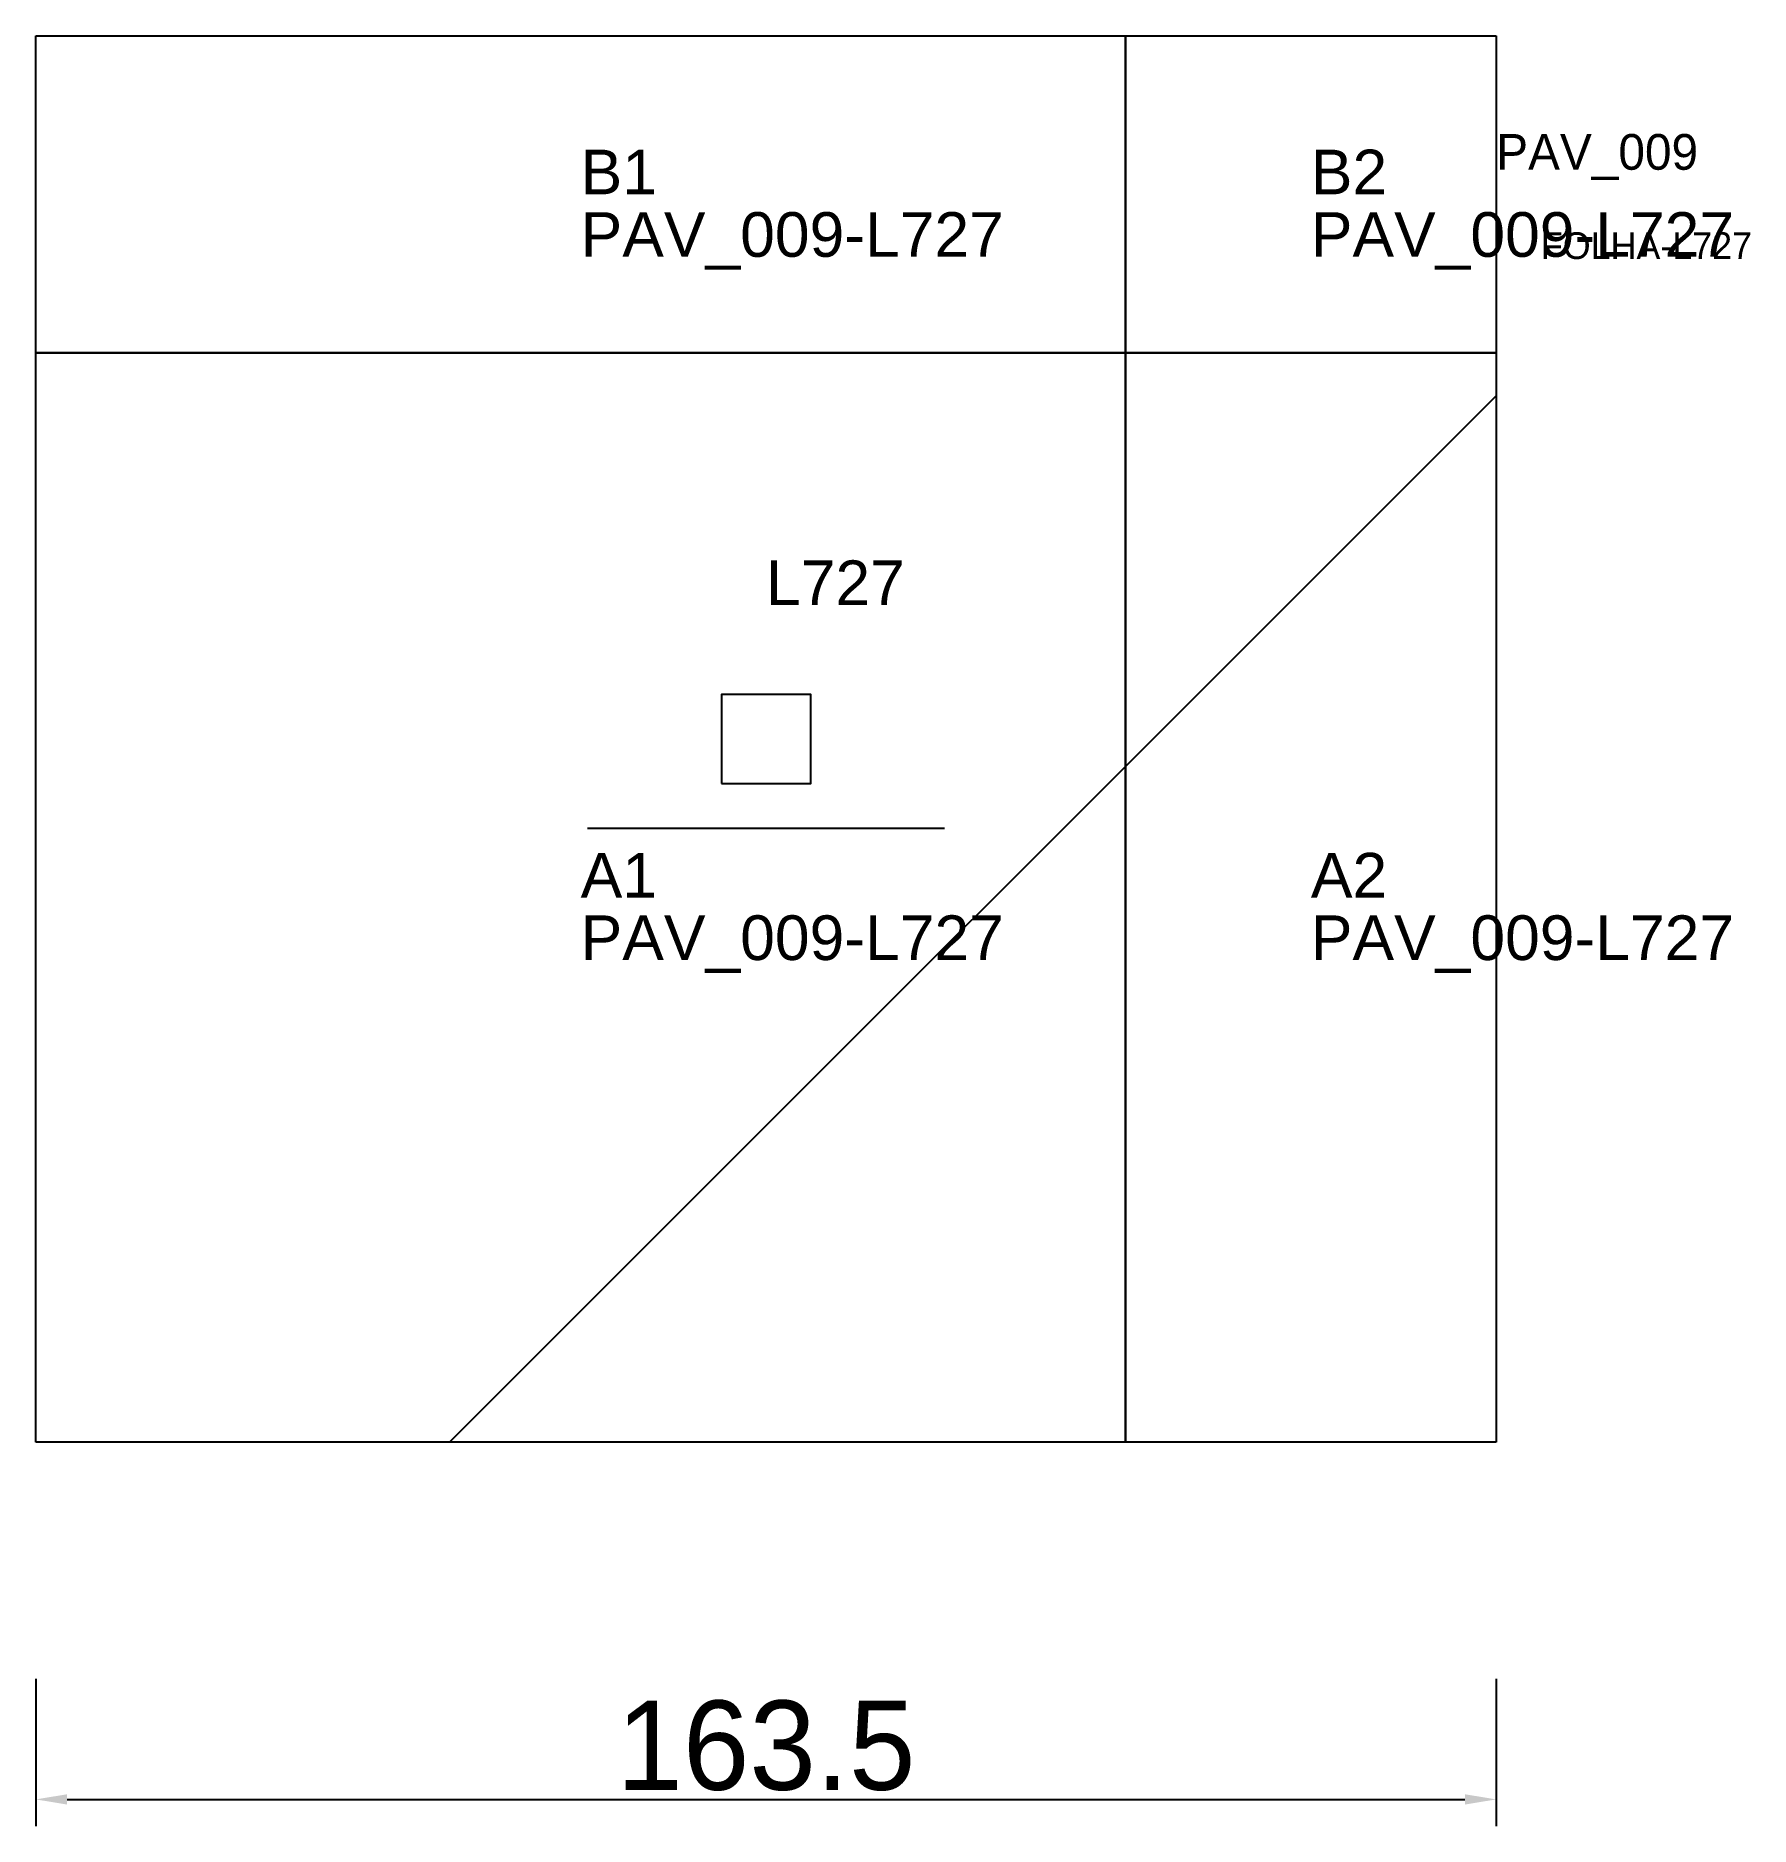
# Model space of a CAD drawing. Header units: metres. Extents: x 222 to 414, y 1 to 202.
import ezdxf

# ---------------------------------------------------------------- set-up
doc = ezdxf.new("R2010")
doc.units = ezdxf.units.M
for name, color, linetype in [('3', 3, 'CONTINUOUS'), ('AUX00', 7, 'CONTINUOUS'), ('COTA', 241, 'CONTINUOUS'), ('FOLHA', 255, 'CONTINUOUS'), ('Hachura', 251, 'CONTINUOUS'), ('NOMENCLATURA', 7, 'CONTINUOUS'), ('Nível', 160, 'CONTINUOUS'), ('Painéis', 200, 'CONTINUOUS'), ('Pilares', 5, 'CONTINUOUS'), ('SARR_2.2x7', 40, 'CONTINUOUS')]:
    doc.layers.add(name, color=color, linetype=linetype)
doc.styles.add('ARIAL', font='Arial.ttf')
doc.styles.add('STR_STANDARD', font='arial.ttf')
doc.dimstyles.new('EZ DXF', dxfattribs={"dimtxt": 10, "dimasz": 3.5, "dimexe": 3, "dimexo": 1.5, "dimgap": 1, "dimtad": 1, "dimdec": 1, "dimdsep": 46, "dimcen": 2.5, "dimazin": 3, "dimtfac": 1, "dimtmove": 0, "dimatfit": 3})

msp = doc.modelspace()

# ---------------------------------------------------------------- hatches: boundary and pattern name
at = {"layer": 'Hachura'}
h = msp.add_hatch(dxfattribs=at)
h.set_pattern_fill('ANSI31', scale=50)
h.paths.add_polyline_path([(385.7, 201.5), (385.7, 44), (355.7, 44), (222.2, 44), (222.2, 100), (222.2, 201.5)])
h = msp.add_hatch(dxfattribs=at)
h.set_pattern_fill('ANSI31', scale=50)
h.paths.add_polyline_path([(385.7, 201.5), (385.7, 44), (355.7, 44), (222.2, 44), (222.2, 100), (222.2, 201.5)])

# ---------------------------------------------------------------- linework, layer by layer
at = {"layer": '3'}
for points in [[(344.2, 44), (344.2, 201.5)], [(344.2, 44), (344.2, 201.5)], [(222.2, 166), (385.7, 166)], [(222.2, 166), (385.7, 166)]]:
    msp.add_lwpolyline(points, close=True, dxfattribs=at)
at = {"layer": 'Painéis', "color": 200}
for p, q in [((222.2, 100), (222.2, 201.5)), ((222.2, 201.5), (385.7, 201.5)), ((222.2, 100), (222.2, 201.5)), ((222.2, 201.5), (385.7, 201.5)), ((385.7, 201.5), (385.7, 44)), ((385.7, 201.5), (385.7, 44)), ((222.2, 44), (222.2, 100)), ((222.2, 44), (222.2, 100)), ((355.7, 44), (222.2, 44)), ((355.7, 44), (222.2, 44)), ((385.7, 44), (355.7, 44)), ((385.7, 44), (355.7, 44))]:
    msp.add_line(p, q, dxfattribs=at)
at = {"layer": 'Pilares'}
msp.add_lwpolyline([(298.95, 117.75), (308.95, 117.75), (308.95, 127.75), (298.95, 127.75)], close=True, dxfattribs=at)
msp.add_lwpolyline([(298.95, 117.75), (308.95, 117.75), (308.95, 127.75), (298.95, 127.75)], close=True, dxfattribs=at)
at = {"layer": 'SARR_2.2x7'}
msp.add_line((283.95, 112.75), (323.95, 112.75), dxfattribs=at)
msp.add_line((283.95, 112.75), (323.95, 112.75), dxfattribs=at)

# ---------------------------------------------------------------- texts
at = {"layer": '3', "style": 'STR_STANDARD'}
for s, p in [('B1', (283.2, 183.75)), ('B1', (283.2, 183.75)), ('B2', (364.95, 183.75)), ('B2', (364.95, 183.75)), ('A1', (283.2, 105)), ('A1', (283.2, 105)), ('A2', (364.95, 105)), ('A2', (364.95, 105))]:
    msp.add_text(s, height=5, dxfattribs=at).set_placement(p)
at = {"layer": 'AUX00', "style": 'STR_STANDARD'}
for p in [(283.2, 176.75), (283.2, 176.75), (364.95, 176.75), (364.95, 176.75), (283.2, 98), (283.2, 98), (364.95, 98), (364.95, 98)]:
    msp.add_text('PAV_009-L727', height=5, dxfattribs=at).set_placement(p)
at = {"layer": 'FOLHA'}
msp.add_text('FOLHA-L727', height=3, dxfattribs=at).set_placement((390.7, 176.5))
msp.add_text('FOLHA-L727', height=3, dxfattribs=at).set_placement((390.7, 176.5))
at = {"layer": 'NOMENCLATURA', "insert": (303.95, 142.75), "char_height": 5, "attachment_point": 1, "style": 'ARIAL'}
msp.add_mtext('L727', dxfattribs=at)
msp.add_mtext('L727', dxfattribs=at)
at = {"layer": 'Nível'}
msp.add_text('PAV_009', height=4, dxfattribs=at).set_placement((385.7, 186.5))
msp.add_text('PAV_009', height=4, dxfattribs=at).set_placement((385.7, 186.5))

# ---------------------------------------------------------------- dimensions: what is measured, and where the dimension line sits
at = {"layer": 'COTA'}
msp.add_linear_dim(base=(222.2, 4), p1=(222.2, 19), p2=(385.7, 19), dimstyle='EZ DXF', dxfattribs=at).render()
msp.add_linear_dim(base=(222.2, 4), p1=(222.2, 19), p2=(385.7, 19), dimstyle='EZ DXF', dxfattribs=at).render()

doc.saveas('drawing.dxf')
